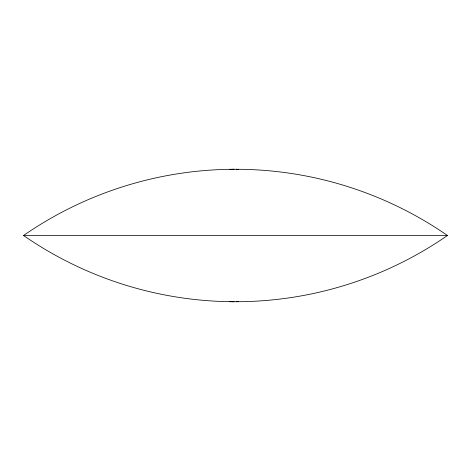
<?xml version="1.0" encoding="UTF-8"?>
<svg xmlns="http://www.w3.org/2000/svg" width="471" height="471" viewBox="0 0 471 471"><rect width="100%" height="100%" fill="white"/><g stroke="black" fill="none" stroke-linecap="round" stroke-linejoin="round"><path stroke-width="0.71" d="M23.55 235.5L447.45 235.5A372.237 372.237 0 0 0 23.55 235.5A372.237 372.237 0 0 0 447.45 235.5M238.373 301.593A66.234 66.234 0 0 1 236.212 301.699M234.058 301.734A66.234 66.234 0 0 1 229.748 301.593M229.748 169.407A66.234 66.234 0 0 1 234.058 169.266M236.212 169.301A66.234 66.234 0 0 1 238.373 169.407"/></g></svg>
